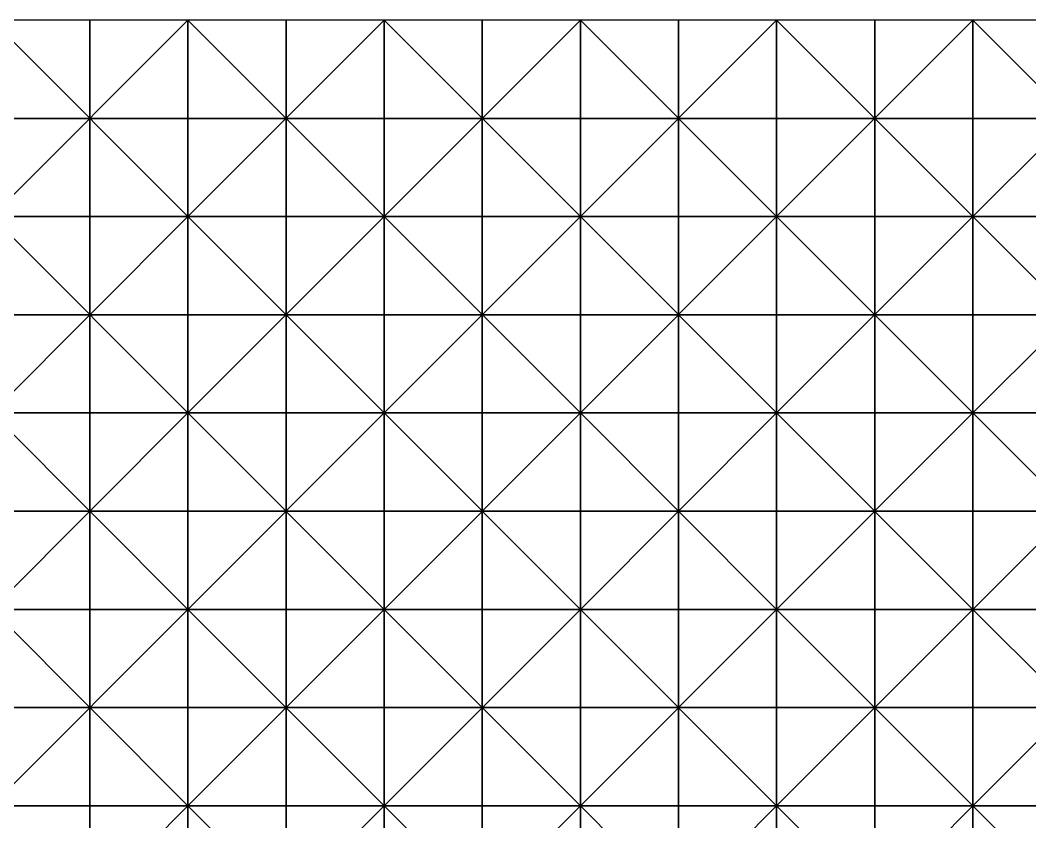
# Model space of a CAD drawing. Header units: millimetres. Extents: x 0 to 945, y 0 to 322.
# Drawn here: x 786 to 837.4, y 280.8 to 321.7 of the extents above; entities that cross this region are included whole.
import ezdxf

# ---------------------------------------------------------------- set-up
doc = ezdxf.new("R2010")
doc.units = ezdxf.units.MM

msp = doc.modelspace()

# ---------------------------------------------------------------- linework, layer by layer
for p, q in [((789.545, 321.656), (784.545, 321.656)), ((784.545, 321.656), (794.545, 311.656)), ((794.545, 321.656), (784.545, 311.656)), ((789.545, 321.656), (784.545, 321.656)), ((784.545, 321.656), (794.545, 311.656)), ((794.545, 321.656), (784.545, 311.656)), ((794.545, 321.656), (789.545, 321.656)), ((789.545, 321.656), (789.545, 316.656)), ((789.545, 316.656), (789.545, 321.656)), ((794.545, 321.656), (789.545, 321.656)), ((789.545, 321.656), (789.545, 316.656)), ((789.545, 316.656), (789.545, 321.656)), ((794.545, 316.656), (794.545, 321.656)), ((794.545, 316.656), (794.545, 321.656)), ((799.545, 321.656), (794.545, 321.656)), ((794.545, 321.656), (794.545, 316.656)), ((794.545, 321.656), (804.545, 311.656)), ((804.545, 321.656), (794.545, 311.656)), ((799.545, 321.656), (794.545, 321.656)), ((794.545, 321.656), (794.545, 316.656)), ((794.545, 321.656), (804.545, 311.656)), ((804.545, 321.656), (794.545, 311.656)), ((804.545, 321.656), (799.545, 321.656)), ((799.545, 321.656), (799.545, 316.656)), ((799.545, 316.656), (799.545, 321.656)), ((804.545, 321.656), (799.545, 321.656)), ((799.545, 321.656), (799.545, 316.656)), ((799.545, 316.656), (799.545, 321.656)), ((804.545, 316.656), (804.545, 321.656)), ((804.545, 316.656), (804.545, 321.656)), ((809.545, 321.656), (804.545, 321.656)), ((804.545, 321.656), (804.545, 316.656)), ((804.545, 321.656), (814.545, 311.656)), ((814.545, 321.656), (804.545, 311.656)), ((809.545, 321.656), (804.545, 321.656)), ((804.545, 321.656), (804.545, 316.656)), ((804.545, 321.656), (814.545, 311.656)), ((814.545, 321.656), (804.545, 311.656)), ((814.545, 321.656), (809.545, 321.656)), ((809.545, 321.656), (809.545, 316.656)), ((809.545, 316.656), (809.545, 321.656)), ((814.545, 321.656), (809.545, 321.656)), ((809.545, 321.656), (809.545, 316.656)), ((809.545, 316.656), (809.545, 321.656)), ((814.545, 316.656), (814.545, 321.656)), ((814.545, 316.656), (814.545, 321.656)), ((819.545, 321.656), (814.545, 321.656)), ((814.545, 321.656), (814.545, 316.656)), ((814.545, 321.656), (824.545, 311.656)), ((824.545, 321.656), (814.545, 311.656)), ((819.545, 321.656), (814.545, 321.656)), ((814.545, 321.656), (814.545, 316.656)), ((814.545, 321.656), (824.545, 311.656)), ((824.545, 321.656), (814.545, 311.656)), ((824.545, 321.656), (819.545, 321.656)), ((819.545, 321.656), (819.545, 316.656)), ((819.545, 316.656), (819.545, 321.656)), ((824.545, 321.656), (819.545, 321.656)), ((819.545, 321.656), (819.545, 316.656)), ((819.545, 316.656), (819.545, 321.656)), ((824.545, 316.656), (824.545, 321.656)), ((824.545, 316.656), (824.545, 321.656)), ((829.545, 321.656), (824.545, 321.656)), ((824.545, 321.656), (824.545, 316.656)), ((824.545, 321.656), (834.545, 311.656)), ((834.545, 321.656), (824.545, 311.656)), ((829.545, 321.656), (824.545, 321.656)), ((824.545, 321.656), (824.545, 316.656)), ((824.545, 321.656), (834.545, 311.656)), ((834.545, 321.656), (824.545, 311.656)), ((834.545, 321.656), (829.545, 321.656)), ((829.545, 321.656), (829.545, 316.656)), ((829.545, 316.656), (829.545, 321.656)), ((834.545, 321.656), (829.545, 321.656)), ((829.545, 321.656), (829.545, 316.656)), ((829.545, 316.656), (829.545, 321.656)), ((834.545, 316.656), (834.545, 321.656)), ((834.545, 316.656), (834.545, 321.656)), ((839.545, 321.656), (834.545, 321.656)), ((834.545, 321.656), (834.545, 316.656)), ((834.545, 321.656), (844.545, 311.656)), ((844.545, 321.656), (834.545, 311.656)), ((839.545, 321.656), (834.545, 321.656)), ((834.545, 321.656), (834.545, 316.656)), ((834.545, 321.656), (844.545, 311.656)), ((844.545, 321.656), (834.545, 311.656)), ((789.545, 316.656), (784.545, 316.656)), ((784.545, 316.656), (789.545, 316.656)), ((789.545, 316.656), (784.545, 316.656)), ((784.545, 316.656), (789.545, 316.656)), ((794.545, 316.656), (789.545, 316.656)), ((789.545, 316.656), (789.545, 311.656)), ((789.545, 316.656), (794.545, 316.656)), ((789.545, 311.656), (789.545, 316.656)), ((794.545, 316.656), (789.545, 316.656)), ((789.545, 316.656), (789.545, 311.656)), ((789.545, 316.656), (794.545, 316.656)), ((789.545, 311.656), (789.545, 316.656)), ((794.545, 311.656), (794.545, 316.656)), ((794.545, 311.656), (794.545, 316.656)), ((799.545, 316.656), (794.545, 316.656)), ((794.545, 316.656), (794.545, 311.656)), ((794.545, 316.656), (799.545, 316.656)), ((799.545, 316.656), (794.545, 316.656)), ((794.545, 316.656), (794.545, 311.656)), ((794.545, 316.656), (799.545, 316.656)), ((804.545, 316.656), (799.545, 316.656)), ((799.545, 316.656), (799.545, 311.656)), ((799.545, 316.656), (804.545, 316.656)), ((799.545, 311.656), (799.545, 316.656)), ((804.545, 316.656), (799.545, 316.656)), ((799.545, 316.656), (799.545, 311.656)), ((799.545, 316.656), (804.545, 316.656)), ((799.545, 311.656), (799.545, 316.656)), ((804.545, 311.656), (804.545, 316.656)), ((804.545, 311.656), (804.545, 316.656)), ((809.545, 316.656), (804.545, 316.656)), ((804.545, 316.656), (804.545, 311.656)), ((804.545, 316.656), (809.545, 316.656)), ((809.545, 316.656), (804.545, 316.656)), ((804.545, 316.656), (804.545, 311.656)), ((804.545, 316.656), (809.545, 316.656)), ((814.545, 316.656), (809.545, 316.656)), ((809.545, 316.656), (809.545, 311.656)), ((809.545, 316.656), (814.545, 316.656)), ((809.545, 311.656), (809.545, 316.656)), ((814.545, 316.656), (809.545, 316.656)), ((809.545, 316.656), (809.545, 311.656)), ((809.545, 316.656), (814.545, 316.656)), ((809.545, 311.656), (809.545, 316.656)), ((814.545, 311.656), (814.545, 316.656)), ((814.545, 311.656), (814.545, 316.656)), ((819.545, 316.656), (814.545, 316.656)), ((814.545, 316.656), (814.545, 311.656)), ((814.545, 316.656), (819.545, 316.656)), ((819.545, 316.656), (814.545, 316.656)), ((814.545, 316.656), (814.545, 311.656)), ((814.545, 316.656), (819.545, 316.656)), ((824.545, 316.656), (819.545, 316.656)), ((819.545, 316.656), (819.545, 311.656)), ((819.545, 316.656), (824.545, 316.656)), ((819.545, 311.656), (819.545, 316.656)), ((824.545, 316.656), (819.545, 316.656)), ((819.545, 316.656), (819.545, 311.656)), ((819.545, 316.656), (824.545, 316.656)), ((819.545, 311.656), (819.545, 316.656)), ((824.545, 311.656), (824.545, 316.656)), ((824.545, 311.656), (824.545, 316.656)), ((829.545, 316.656), (824.545, 316.656)), ((824.545, 316.656), (824.545, 311.656)), ((824.545, 316.656), (829.545, 316.656)), ((829.545, 316.656), (824.545, 316.656)), ((824.545, 316.656), (824.545, 311.656)), ((824.545, 316.656), (829.545, 316.656)), ((834.545, 316.656), (829.545, 316.656)), ((829.545, 316.656), (829.545, 311.656)), ((829.545, 316.656), (834.545, 316.656)), ((829.545, 311.656), (829.545, 316.656)), ((834.545, 316.656), (829.545, 316.656)), ((829.545, 316.656), (829.545, 311.656)), ((829.545, 316.656), (834.545, 316.656)), ((829.545, 311.656), (829.545, 316.656)), ((834.545, 311.656), (834.545, 316.656)), ((834.545, 311.656), (834.545, 316.656)), ((839.545, 316.656), (834.545, 316.656)), ((834.545, 316.656), (834.545, 311.656)), ((834.545, 316.656), (839.545, 316.656)), ((839.545, 316.656), (834.545, 316.656)), ((834.545, 316.656), (834.545, 311.656)), ((834.545, 316.656), (839.545, 316.656)), ((789.545, 311.656), (784.545, 311.656)), ((784.545, 311.656), (794.545, 301.656)), ((794.545, 311.656), (784.545, 301.656)), ((784.545, 311.656), (789.545, 311.656)), ((789.545, 311.656), (784.545, 311.656)), ((784.545, 311.656), (794.545, 301.656)), ((794.545, 311.656), (784.545, 301.656)), ((784.545, 311.656), (789.545, 311.656)), ((794.545, 311.656), (789.545, 311.656)), ((789.545, 311.656), (789.545, 306.656)), ((789.545, 306.656), (789.545, 311.656)), ((789.545, 311.656), (794.545, 311.656)), ((794.545, 311.656), (789.545, 311.656)), ((789.545, 311.656), (789.545, 306.656)), ((789.545, 306.656), (789.545, 311.656)), ((789.545, 311.656), (794.545, 311.656)), ((794.545, 306.656), (794.545, 311.656)), ((794.545, 306.656), (794.545, 311.656)), ((799.545, 311.656), (794.545, 311.656)), ((794.545, 311.656), (794.545, 306.656)), ((794.545, 311.656), (804.545, 301.656)), ((804.545, 311.656), (794.545, 301.656)), ((794.545, 311.656), (799.545, 311.656)), ((799.545, 311.656), (794.545, 311.656)), ((794.545, 311.656), (794.545, 306.656)), ((794.545, 311.656), (804.545, 301.656)), ((804.545, 311.656), (794.545, 301.656)), ((794.545, 311.656), (799.545, 311.656)), ((804.545, 311.656), (799.545, 311.656)), ((799.545, 311.656), (799.545, 306.656)), ((799.545, 306.656), (799.545, 311.656)), ((799.545, 311.656), (804.545, 311.656)), ((804.545, 311.656), (799.545, 311.656)), ((799.545, 311.656), (799.545, 306.656)), ((799.545, 306.656), (799.545, 311.656)), ((799.545, 311.656), (804.545, 311.656)), ((804.545, 306.656), (804.545, 311.656)), ((804.545, 306.656), (804.545, 311.656)), ((809.545, 311.656), (804.545, 311.656)), ((804.545, 311.656), (804.545, 306.656)), ((804.545, 311.656), (814.545, 301.656)), ((814.545, 311.656), (804.545, 301.656)), ((804.545, 311.656), (809.545, 311.656)), ((809.545, 311.656), (804.545, 311.656)), ((804.545, 311.656), (804.545, 306.656)), ((804.545, 311.656), (814.545, 301.656)), ((814.545, 311.656), (804.545, 301.656)), ((804.545, 311.656), (809.545, 311.656)), ((814.545, 311.656), (809.545, 311.656)), ((809.545, 311.656), (809.545, 306.656)), ((809.545, 306.656), (809.545, 311.656)), ((809.545, 311.656), (814.545, 311.656)), ((814.545, 311.656), (809.545, 311.656)), ((809.545, 311.656), (809.545, 306.656)), ((809.545, 306.656), (809.545, 311.656)), ((809.545, 311.656), (814.545, 311.656)), ((814.545, 306.656), (814.545, 311.656)), ((814.545, 306.656), (814.545, 311.656)), ((819.545, 311.656), (814.545, 311.656)), ((814.545, 311.656), (814.545, 306.656)), ((814.545, 311.656), (824.545, 301.656)), ((824.545, 311.656), (814.545, 301.656)), ((814.545, 311.656), (819.545, 311.656)), ((819.545, 311.656), (814.545, 311.656)), ((814.545, 311.656), (814.545, 306.656)), ((814.545, 311.656), (824.545, 301.656)), ((824.545, 311.656), (814.545, 301.656)), ((814.545, 311.656), (819.545, 311.656)), ((824.545, 311.656), (819.545, 311.656)), ((819.545, 311.656), (819.545, 306.656)), ((819.545, 306.656), (819.545, 311.656)), ((819.545, 311.656), (824.545, 311.656)), ((824.545, 311.656), (819.545, 311.656)), ((819.545, 311.656), (819.545, 306.656)), ((819.545, 306.656), (819.545, 311.656)), ((819.545, 311.656), (824.545, 311.656)), ((824.545, 306.656), (824.545, 311.656)), ((824.545, 306.656), (824.545, 311.656)), ((829.545, 311.656), (824.545, 311.656)), ((824.545, 311.656), (824.545, 306.656)), ((824.545, 311.656), (834.545, 301.656)), ((834.545, 311.656), (824.545, 301.656)), ((824.545, 311.656), (829.545, 311.656)), ((829.545, 311.656), (824.545, 311.656)), ((824.545, 311.656), (824.545, 306.656)), ((824.545, 311.656), (834.545, 301.656)), ((834.545, 311.656), (824.545, 301.656)), ((824.545, 311.656), (829.545, 311.656)), ((834.545, 311.656), (829.545, 311.656)), ((829.545, 311.656), (829.545, 306.656)), ((829.545, 306.656), (829.545, 311.656)), ((829.545, 311.656), (834.545, 311.656)), ((834.545, 311.656), (829.545, 311.656)), ((829.545, 311.656), (829.545, 306.656)), ((829.545, 306.656), (829.545, 311.656)), ((829.545, 311.656), (834.545, 311.656)), ((834.545, 306.656), (834.545, 311.656)), ((834.545, 306.656), (834.545, 311.656)), ((839.545, 311.656), (834.545, 311.656)), ((834.545, 311.656), (834.545, 306.656)), ((834.545, 311.656), (844.545, 301.656)), ((844.545, 311.656), (834.545, 301.656)), ((834.545, 311.656), (839.545, 311.656)), ((839.545, 311.656), (834.545, 311.656)), ((834.545, 311.656), (834.545, 306.656)), ((834.545, 311.656), (844.545, 301.656)), ((844.545, 311.656), (834.545, 301.656)), ((834.545, 311.656), (839.545, 311.656)), ((789.545, 306.656), (784.545, 306.656)), ((784.545, 306.656), (789.545, 306.656)), ((789.545, 306.656), (784.545, 306.656)), ((784.545, 306.656), (789.545, 306.656)), ((794.545, 306.656), (789.545, 306.656)), ((789.545, 306.656), (789.545, 301.656)), ((789.545, 306.656), (794.545, 306.656)), ((789.545, 301.656), (789.545, 306.656)), ((794.545, 306.656), (789.545, 306.656)), ((789.545, 306.656), (789.545, 301.656)), ((789.545, 306.656), (794.545, 306.656)), ((789.545, 301.656), (789.545, 306.656)), ((794.545, 301.656), (794.545, 306.656)), ((794.545, 301.656), (794.545, 306.656)), ((799.545, 306.656), (794.545, 306.656)), ((794.545, 306.656), (794.545, 301.656)), ((794.545, 306.656), (799.545, 306.656)), ((799.545, 306.656), (794.545, 306.656)), ((794.545, 306.656), (794.545, 301.656)), ((794.545, 306.656), (799.545, 306.656)), ((804.545, 306.656), (799.545, 306.656)), ((799.545, 306.656), (799.545, 301.656)), ((799.545, 306.656), (804.545, 306.656)), ((799.545, 301.656), (799.545, 306.656)), ((804.545, 306.656), (799.545, 306.656)), ((799.545, 306.656), (799.545, 301.656)), ((799.545, 306.656), (804.545, 306.656)), ((799.545, 301.656), (799.545, 306.656)), ((804.545, 301.656), (804.545, 306.656)), ((804.545, 301.656), (804.545, 306.656)), ((809.545, 306.656), (804.545, 306.656)), ((804.545, 306.656), (804.545, 301.656)), ((804.545, 306.656), (809.545, 306.656)), ((809.545, 306.656), (804.545, 306.656)), ((804.545, 306.656), (804.545, 301.656)), ((804.545, 306.656), (809.545, 306.656)), ((814.545, 306.656), (809.545, 306.656)), ((809.545, 306.656), (809.545, 301.656)), ((809.545, 306.656), (814.545, 306.656)), ((809.545, 301.656), (809.545, 306.656)), ((814.545, 306.656), (809.545, 306.656)), ((809.545, 306.656), (809.545, 301.656)), ((809.545, 306.656), (814.545, 306.656)), ((809.545, 301.656), (809.545, 306.656)), ((814.545, 301.656), (814.545, 306.656)), ((814.545, 301.656), (814.545, 306.656)), ((819.545, 306.656), (814.545, 306.656)), ((814.545, 306.656), (814.545, 301.656)), ((814.545, 306.656), (819.545, 306.656)), ((819.545, 306.656), (814.545, 306.656)), ((814.545, 306.656), (814.545, 301.656)), ((814.545, 306.656), (819.545, 306.656)), ((824.545, 306.656), (819.545, 306.656)), ((819.545, 306.656), (819.545, 301.656)), ((819.545, 306.656), (824.545, 306.656)), ((819.545, 301.656), (819.545, 306.656)), ((824.545, 306.656), (819.545, 306.656)), ((819.545, 306.656), (819.545, 301.656)), ((819.545, 306.656), (824.545, 306.656)), ((819.545, 301.656), (819.545, 306.656)), ((824.545, 301.656), (824.545, 306.656)), ((824.545, 301.656), (824.545, 306.656)), ((829.545, 306.656), (824.545, 306.656)), ((824.545, 306.656), (824.545, 301.656)), ((824.545, 306.656), (829.545, 306.656)), ((829.545, 306.656), (824.545, 306.656)), ((824.545, 306.656), (824.545, 301.656)), ((824.545, 306.656), (829.545, 306.656)), ((834.545, 306.656), (829.545, 306.656)), ((829.545, 306.656), (829.545, 301.656)), ((829.545, 306.656), (834.545, 306.656)), ((829.545, 301.656), (829.545, 306.656)), ((834.545, 306.656), (829.545, 306.656)), ((829.545, 306.656), (829.545, 301.656)), ((829.545, 306.656), (834.545, 306.656)), ((829.545, 301.656), (829.545, 306.656)), ((834.545, 301.656), (834.545, 306.656)), ((834.545, 301.656), (834.545, 306.656)), ((839.545, 306.656), (834.545, 306.656)), ((834.545, 306.656), (834.545, 301.656)), ((834.545, 306.656), (839.545, 306.656)), ((839.545, 306.656), (834.545, 306.656)), ((834.545, 306.656), (834.545, 301.656)), ((834.545, 306.656), (839.545, 306.656)), ((789.545, 301.656), (784.545, 301.656)), ((784.545, 301.656), (794.545, 291.656)), ((794.545, 301.656), (784.545, 291.656)), ((784.545, 301.656), (789.545, 301.656)), ((789.545, 301.656), (784.545, 301.656)), ((784.545, 301.656), (794.545, 291.656)), ((794.545, 301.656), (784.545, 291.656)), ((784.545, 301.656), (789.545, 301.656)), ((794.545, 301.656), (789.545, 301.656)), ((789.545, 301.656), (789.545, 296.656)), ((789.545, 296.656), (789.545, 301.656)), ((789.545, 301.656), (794.545, 301.656)), ((794.545, 301.656), (789.545, 301.656)), ((789.545, 301.656), (789.545, 296.656)), ((789.545, 296.656), (789.545, 301.656)), ((789.545, 301.656), (794.545, 301.656)), ((794.545, 296.656), (794.545, 301.656)), ((794.545, 296.656), (794.545, 301.656)), ((799.545, 301.656), (794.545, 301.656)), ((794.545, 301.656), (794.545, 296.656)), ((794.545, 301.656), (804.545, 291.656)), ((804.545, 301.656), (794.545, 291.656)), ((794.545, 301.656), (799.545, 301.656)), ((799.545, 301.656), (794.545, 301.656)), ((794.545, 301.656), (794.545, 296.656)), ((794.545, 301.656), (804.545, 291.656)), ((804.545, 301.656), (794.545, 291.656)), ((794.545, 301.656), (799.545, 301.656)), ((804.545, 301.656), (799.545, 301.656)), ((799.545, 301.656), (799.545, 296.656)), ((799.545, 296.656), (799.545, 301.656)), ((799.545, 301.656), (804.545, 301.656)), ((804.545, 301.656), (799.545, 301.656)), ((799.545, 301.656), (799.545, 296.656)), ((799.545, 296.656), (799.545, 301.656)), ((799.545, 301.656), (804.545, 301.656)), ((804.545, 296.656), (804.545, 301.656)), ((804.545, 296.656), (804.545, 301.656)), ((809.545, 301.656), (804.545, 301.656)), ((804.545, 301.656), (804.545, 296.656)), ((804.545, 301.656), (814.545, 291.656)), ((814.545, 301.656), (804.545, 291.656)), ((804.545, 301.656), (809.545, 301.656)), ((809.545, 301.656), (804.545, 301.656)), ((804.545, 301.656), (804.545, 296.656)), ((804.545, 301.656), (814.545, 291.656)), ((814.545, 301.656), (804.545, 291.656)), ((804.545, 301.656), (809.545, 301.656)), ((814.545, 301.656), (809.545, 301.656)), ((809.545, 301.656), (809.545, 296.656)), ((809.545, 296.656), (809.545, 301.656)), ((809.545, 301.656), (814.545, 301.656)), ((814.545, 301.656), (809.545, 301.656)), ((809.545, 301.656), (809.545, 296.656)), ((809.545, 296.656), (809.545, 301.656)), ((809.545, 301.656), (814.545, 301.656)), ((814.545, 296.656), (814.545, 301.656)), ((814.545, 296.656), (814.545, 301.656)), ((819.545, 301.656), (814.545, 301.656)), ((814.545, 301.656), (814.545, 296.656)), ((814.545, 301.656), (824.545, 291.656)), ((824.545, 301.656), (814.545, 291.656)), ((814.545, 301.656), (819.545, 301.656)), ((819.545, 301.656), (814.545, 301.656)), ((814.545, 301.656), (814.545, 296.656)), ((814.545, 301.656), (824.545, 291.656)), ((824.545, 301.656), (814.545, 291.656)), ((814.545, 301.656), (819.545, 301.656)), ((824.545, 301.656), (819.545, 301.656)), ((819.545, 301.656), (819.545, 296.656)), ((819.545, 296.656), (819.545, 301.656)), ((819.545, 301.656), (824.545, 301.656)), ((824.545, 301.656), (819.545, 301.656)), ((819.545, 301.656), (819.545, 296.656)), ((819.545, 296.656), (819.545, 301.656)), ((819.545, 301.656), (824.545, 301.656)), ((824.545, 296.656), (824.545, 301.656)), ((824.545, 296.656), (824.545, 301.656)), ((829.545, 301.656), (824.545, 301.656)), ((824.545, 301.656), (824.545, 296.656)), ((824.545, 301.656), (834.545, 291.656)), ((834.545, 301.656), (824.545, 291.656)), ((824.545, 301.656), (829.545, 301.656)), ((829.545, 301.656), (824.545, 301.656)), ((824.545, 301.656), (824.545, 296.656)), ((824.545, 301.656), (834.545, 291.656)), ((834.545, 301.656), (824.545, 291.656)), ((824.545, 301.656), (829.545, 301.656)), ((834.545, 301.656), (829.545, 301.656)), ((829.545, 301.656), (829.545, 296.656)), ((829.545, 296.656), (829.545, 301.656)), ((829.545, 301.656), (834.545, 301.656)), ((834.545, 301.656), (829.545, 301.656)), ((829.545, 301.656), (829.545, 296.656)), ((829.545, 296.656), (829.545, 301.656)), ((829.545, 301.656), (834.545, 301.656)), ((834.545, 296.656), (834.545, 301.656)), ((834.545, 296.656), (834.545, 301.656)), ((839.545, 301.656), (834.545, 301.656)), ((834.545, 301.656), (834.545, 296.656)), ((834.545, 301.656), (844.545, 291.656)), ((844.545, 301.656), (834.545, 291.656)), ((834.545, 301.656), (839.545, 301.656)), ((839.545, 301.656), (834.545, 301.656)), ((834.545, 301.656), (834.545, 296.656)), ((834.545, 301.656), (844.545, 291.656)), ((844.545, 301.656), (834.545, 291.656)), ((834.545, 301.656), (839.545, 301.656)), ((789.545, 296.656), (784.545, 296.656)), ((784.545, 296.656), (789.545, 296.656)), ((789.545, 296.656), (784.545, 296.656)), ((784.545, 296.656), (789.545, 296.656)), ((794.545, 296.656), (789.545, 296.656)), ((789.545, 296.656), (789.545, 291.656)), ((789.545, 296.656), (794.545, 296.656)), ((789.545, 291.656), (789.545, 296.656)), ((794.545, 296.656), (789.545, 296.656)), ((789.545, 296.656), (789.545, 291.656)), ((789.545, 296.656), (794.545, 296.656)), ((789.545, 291.656), (789.545, 296.656)), ((794.545, 291.656), (794.545, 296.656)), ((794.545, 291.656), (794.545, 296.656)), ((799.545, 296.656), (794.545, 296.656)), ((794.545, 296.656), (794.545, 291.656)), ((794.545, 296.656), (799.545, 296.656)), ((799.545, 296.656), (794.545, 296.656)), ((794.545, 296.656), (794.545, 291.656)), ((794.545, 296.656), (799.545, 296.656)), ((804.545, 296.656), (799.545, 296.656)), ((799.545, 296.656), (799.545, 291.656)), ((799.545, 296.656), (804.545, 296.656)), ((799.545, 291.656), (799.545, 296.656)), ((804.545, 296.656), (799.545, 296.656)), ((799.545, 296.656), (799.545, 291.656)), ((799.545, 296.656), (804.545, 296.656)), ((799.545, 291.656), (799.545, 296.656)), ((804.545, 291.656), (804.545, 296.656)), ((804.545, 291.656), (804.545, 296.656)), ((809.545, 296.656), (804.545, 296.656)), ((804.545, 296.656), (804.545, 291.656)), ((804.545, 296.656), (809.545, 296.656)), ((809.545, 296.656), (804.545, 296.656)), ((804.545, 296.656), (804.545, 291.656)), ((804.545, 296.656), (809.545, 296.656)), ((814.545, 296.656), (809.545, 296.656)), ((809.545, 296.656), (809.545, 291.656)), ((809.545, 296.656), (814.545, 296.656)), ((809.545, 291.656), (809.545, 296.656)), ((814.545, 296.656), (809.545, 296.656)), ((809.545, 296.656), (809.545, 291.656)), ((809.545, 296.656), (814.545, 296.656)), ((809.545, 291.656), (809.545, 296.656)), ((814.545, 291.656), (814.545, 296.656)), ((814.545, 291.656), (814.545, 296.656)), ((819.545, 296.656), (814.545, 296.656)), ((814.545, 296.656), (814.545, 291.656)), ((814.545, 296.656), (819.545, 296.656)), ((819.545, 296.656), (814.545, 296.656)), ((814.545, 296.656), (814.545, 291.656)), ((814.545, 296.656), (819.545, 296.656)), ((824.545, 296.656), (819.545, 296.656)), ((819.545, 296.656), (819.545, 291.656)), ((819.545, 296.656), (824.545, 296.656)), ((819.545, 291.656), (819.545, 296.656)), ((824.545, 296.656), (819.545, 296.656)), ((819.545, 296.656), (819.545, 291.656)), ((819.545, 296.656), (824.545, 296.656)), ((819.545, 291.656), (819.545, 296.656)), ((824.545, 291.656), (824.545, 296.656)), ((824.545, 291.656), (824.545, 296.656)), ((829.545, 296.656), (824.545, 296.656)), ((824.545, 296.656), (824.545, 291.656)), ((824.545, 296.656), (829.545, 296.656)), ((829.545, 296.656), (824.545, 296.656)), ((824.545, 296.656), (824.545, 291.656)), ((824.545, 296.656), (829.545, 296.656)), ((834.545, 296.656), (829.545, 296.656)), ((829.545, 296.656), (829.545, 291.656)), ((829.545, 296.656), (834.545, 296.656)), ((829.545, 291.656), (829.545, 296.656)), ((834.545, 296.656), (829.545, 296.656)), ((829.545, 296.656), (829.545, 291.656)), ((829.545, 296.656), (834.545, 296.656)), ((829.545, 291.656), (829.545, 296.656)), ((834.545, 291.656), (834.545, 296.656)), ((834.545, 291.656), (834.545, 296.656)), ((839.545, 296.656), (834.545, 296.656)), ((834.545, 296.656), (834.545, 291.656)), ((834.545, 296.656), (839.545, 296.656)), ((839.545, 296.656), (834.545, 296.656)), ((834.545, 296.656), (834.545, 291.656)), ((834.545, 296.656), (839.545, 296.656)), ((789.545, 291.656), (784.545, 291.656)), ((784.545, 291.656), (794.545, 281.656)), ((794.545, 291.656), (784.545, 281.656)), ((784.545, 291.656), (789.545, 291.656)), ((789.545, 291.656), (784.545, 291.656)), ((784.545, 291.656), (794.545, 281.656)), ((794.545, 291.656), (784.545, 281.656)), ((784.545, 291.656), (789.545, 291.656)), ((794.545, 291.656), (789.545, 291.656)), ((789.545, 291.656), (789.545, 286.656)), ((789.545, 286.656), (789.545, 291.656)), ((789.545, 291.656), (794.545, 291.656)), ((794.545, 291.656), (789.545, 291.656)), ((789.545, 291.656), (789.545, 286.656)), ((789.545, 286.656), (789.545, 291.656)), ((789.545, 291.656), (794.545, 291.656)), ((794.545, 286.656), (794.545, 291.656)), ((794.545, 286.656), (794.545, 291.656)), ((799.545, 291.656), (794.545, 291.656)), ((794.545, 291.656), (794.545, 286.656)), ((794.545, 291.656), (804.545, 281.656)), ((804.545, 291.656), (794.545, 281.656)), ((794.545, 291.656), (799.545, 291.656)), ((799.545, 291.656), (794.545, 291.656)), ((794.545, 291.656), (794.545, 286.656)), ((794.545, 291.656), (804.545, 281.656)), ((804.545, 291.656), (794.545, 281.656)), ((794.545, 291.656), (799.545, 291.656)), ((804.545, 291.656), (799.545, 291.656)), ((799.545, 291.656), (799.545, 286.656)), ((799.545, 286.656), (799.545, 291.656)), ((799.545, 291.656), (804.545, 291.656)), ((804.545, 291.656), (799.545, 291.656)), ((799.545, 291.656), (799.545, 286.656)), ((799.545, 286.656), (799.545, 291.656)), ((799.545, 291.656), (804.545, 291.656)), ((804.545, 286.656), (804.545, 291.656)), ((804.545, 286.656), (804.545, 291.656)), ((809.545, 291.656), (804.545, 291.656)), ((804.545, 291.656), (804.545, 286.656)), ((804.545, 291.656), (814.545, 281.656)), ((814.545, 291.656), (804.545, 281.656)), ((804.545, 291.656), (809.545, 291.656)), ((809.545, 291.656), (804.545, 291.656)), ((804.545, 291.656), (804.545, 286.656)), ((804.545, 291.656), (814.545, 281.656)), ((814.545, 291.656), (804.545, 281.656)), ((804.545, 291.656), (809.545, 291.656)), ((814.545, 291.656), (809.545, 291.656)), ((809.545, 291.656), (809.545, 286.656)), ((809.545, 286.656), (809.545, 291.656)), ((809.545, 291.656), (814.545, 291.656)), ((814.545, 291.656), (809.545, 291.656)), ((809.545, 291.656), (809.545, 286.656)), ((809.545, 286.656), (809.545, 291.656)), ((809.545, 291.656), (814.545, 291.656)), ((814.545, 286.656), (814.545, 291.656)), ((814.545, 286.656), (814.545, 291.656)), ((819.545, 291.656), (814.545, 291.656)), ((814.545, 291.656), (814.545, 286.656)), ((814.545, 291.656), (824.545, 281.656)), ((824.545, 291.656), (814.545, 281.656)), ((814.545, 291.656), (819.545, 291.656)), ((819.545, 291.656), (814.545, 291.656)), ((814.545, 291.656), (814.545, 286.656)), ((814.545, 291.656), (824.545, 281.656)), ((824.545, 291.656), (814.545, 281.656)), ((814.545, 291.656), (819.545, 291.656)), ((824.545, 291.656), (819.545, 291.656)), ((819.545, 291.656), (819.545, 286.656)), ((819.545, 286.656), (819.545, 291.656)), ((819.545, 291.656), (824.545, 291.656)), ((824.545, 291.656), (819.545, 291.656)), ((819.545, 291.656), (819.545, 286.656)), ((819.545, 286.656), (819.545, 291.656)), ((819.545, 291.656), (824.545, 291.656)), ((824.545, 286.656), (824.545, 291.656)), ((824.545, 286.656), (824.545, 291.656)), ((829.545, 291.656), (824.545, 291.656)), ((824.545, 291.656), (824.545, 286.656)), ((824.545, 291.656), (834.545, 281.656)), ((834.545, 291.656), (824.545, 281.656)), ((824.545, 291.656), (829.545, 291.656)), ((829.545, 291.656), (824.545, 291.656)), ((824.545, 291.656), (824.545, 286.656)), ((824.545, 291.656), (834.545, 281.656)), ((834.545, 291.656), (824.545, 281.656)), ((824.545, 291.656), (829.545, 291.656)), ((834.545, 291.656), (829.545, 291.656)), ((829.545, 291.656), (829.545, 286.656)), ((829.545, 286.656), (829.545, 291.656)), ((829.545, 291.656), (834.545, 291.656)), ((834.545, 291.656), (829.545, 291.656)), ((829.545, 291.656), (829.545, 286.656)), ((829.545, 286.656), (829.545, 291.656)), ((829.545, 291.656), (834.545, 291.656)), ((834.545, 286.656), (834.545, 291.656)), ((834.545, 286.656), (834.545, 291.656)), ((839.545, 291.656), (834.545, 291.656)), ((834.545, 291.656), (834.545, 286.656)), ((834.545, 291.656), (844.545, 281.656)), ((844.545, 291.656), (834.545, 281.656)), ((834.545, 291.656), (839.545, 291.656)), ((839.545, 291.656), (834.545, 291.656)), ((834.545, 291.656), (834.545, 286.656)), ((834.545, 291.656), (844.545, 281.656)), ((844.545, 291.656), (834.545, 281.656)), ((834.545, 291.656), (839.545, 291.656)), ((789.545, 286.656), (784.545, 286.656)), ((784.545, 286.656), (789.545, 286.656)), ((789.545, 286.656), (784.545, 286.656)), ((784.545, 286.656), (789.545, 286.656)), ((794.545, 286.656), (789.545, 286.656)), ((789.545, 286.656), (789.545, 281.656)), ((789.545, 286.656), (794.545, 286.656)), ((789.545, 281.656), (789.545, 286.656)), ((794.545, 286.656), (789.545, 286.656)), ((789.545, 286.656), (789.545, 281.656)), ((789.545, 286.656), (794.545, 286.656)), ((789.545, 281.656), (789.545, 286.656)), ((794.545, 281.656), (794.545, 286.656)), ((794.545, 281.656), (794.545, 286.656)), ((799.545, 286.656), (794.545, 286.656)), ((794.545, 286.656), (794.545, 281.656)), ((794.545, 286.656), (799.545, 286.656)), ((799.545, 286.656), (794.545, 286.656)), ((794.545, 286.656), (794.545, 281.656)), ((794.545, 286.656), (799.545, 286.656)), ((804.545, 286.656), (799.545, 286.656)), ((799.545, 286.656), (799.545, 281.656)), ((799.545, 286.656), (804.545, 286.656)), ((799.545, 281.656), (799.545, 286.656)), ((804.545, 286.656), (799.545, 286.656)), ((799.545, 286.656), (799.545, 281.656)), ((799.545, 286.656), (804.545, 286.656)), ((799.545, 281.656), (799.545, 286.656)), ((804.545, 281.656), (804.545, 286.656)), ((804.545, 281.656), (804.545, 286.656)), ((809.545, 286.656), (804.545, 286.656)), ((804.545, 286.656), (804.545, 281.656)), ((804.545, 286.656), (809.545, 286.656)), ((809.545, 286.656), (804.545, 286.656)), ((804.545, 286.656), (804.545, 281.656)), ((804.545, 286.656), (809.545, 286.656)), ((814.545, 286.656), (809.545, 286.656)), ((809.545, 286.656), (809.545, 281.656)), ((809.545, 286.656), (814.545, 286.656)), ((809.545, 281.656), (809.545, 286.656)), ((814.545, 286.656), (809.545, 286.656)), ((809.545, 286.656), (809.545, 281.656)), ((809.545, 286.656), (814.545, 286.656)), ((809.545, 281.656), (809.545, 286.656)), ((814.545, 281.656), (814.545, 286.656)), ((814.545, 281.656), (814.545, 286.656)), ((819.545, 286.656), (814.545, 286.656)), ((814.545, 286.656), (814.545, 281.656)), ((814.545, 286.656), (819.545, 286.656)), ((819.545, 286.656), (814.545, 286.656)), ((814.545, 286.656), (814.545, 281.656)), ((814.545, 286.656), (819.545, 286.656)), ((824.545, 286.656), (819.545, 286.656)), ((819.545, 286.656), (819.545, 281.656)), ((819.545, 286.656), (824.545, 286.656)), ((819.545, 281.656), (819.545, 286.656)), ((824.545, 286.656), (819.545, 286.656)), ((819.545, 286.656), (819.545, 281.656)), ((819.545, 286.656), (824.545, 286.656)), ((819.545, 281.656), (819.545, 286.656)), ((824.545, 281.656), (824.545, 286.656)), ((824.545, 281.656), (824.545, 286.656)), ((829.545, 286.656), (824.545, 286.656)), ((824.545, 286.656), (824.545, 281.656)), ((824.545, 286.656), (829.545, 286.656)), ((829.545, 286.656), (824.545, 286.656)), ((824.545, 286.656), (824.545, 281.656)), ((824.545, 286.656), (829.545, 286.656)), ((834.545, 286.656), (829.545, 286.656)), ((829.545, 286.656), (829.545, 281.656)), ((829.545, 286.656), (834.545, 286.656)), ((829.545, 281.656), (829.545, 286.656)), ((834.545, 286.656), (829.545, 286.656)), ((829.545, 286.656), (829.545, 281.656)), ((829.545, 286.656), (834.545, 286.656)), ((829.545, 281.656), (829.545, 286.656)), ((834.545, 281.656), (834.545, 286.656)), ((834.545, 281.656), (834.545, 286.656)), ((839.545, 286.656), (834.545, 286.656)), ((834.545, 286.656), (834.545, 281.656)), ((834.545, 286.656), (839.545, 286.656)), ((839.545, 286.656), (834.545, 286.656)), ((834.545, 286.656), (834.545, 281.656)), ((834.545, 286.656), (839.545, 286.656)), ((789.545, 281.656), (784.545, 281.656)), ((794.545, 281.656), (784.545, 271.656)), ((789.545, 281.656), (784.545, 281.656)), ((794.545, 281.656), (784.545, 271.656)), ((784.545, 281.656), (789.545, 281.656)), ((784.545, 281.656), (789.545, 281.656)), ((794.545, 281.656), (789.545, 281.656)), ((789.545, 281.656), (789.545, 276.656)), ((789.545, 276.656), (789.545, 281.656)), ((794.545, 281.656), (789.545, 281.656)), ((789.545, 281.656), (789.545, 276.656)), ((789.545, 276.656), (789.545, 281.656)), ((789.545, 281.656), (794.545, 281.656)), ((789.545, 281.656), (794.545, 281.656)), ((799.545, 281.656), (794.545, 281.656)), ((794.545, 281.656), (794.545, 276.656)), ((794.545, 281.656), (804.545, 271.656)), ((804.545, 281.656), (794.545, 271.656)), ((799.545, 281.656), (794.545, 281.656)), ((794.545, 281.656), (794.545, 276.656)), ((794.545, 281.656), (804.545, 271.656)), ((804.545, 281.656), (794.545, 271.656)), ((794.545, 276.656), (794.545, 281.656)), ((794.545, 276.656), (794.545, 281.656)), ((794.545, 281.656), (799.545, 281.656)), ((794.545, 281.656), (799.545, 281.656)), ((804.545, 281.656), (799.545, 281.656)), ((799.545, 281.656), (799.545, 276.656)), ((799.545, 276.656), (799.545, 281.656)), ((804.545, 281.656), (799.545, 281.656)), ((799.545, 281.656), (799.545, 276.656)), ((799.545, 276.656), (799.545, 281.656)), ((799.545, 281.656), (804.545, 281.656)), ((799.545, 281.656), (804.545, 281.656)), ((804.545, 276.656), (804.545, 281.656)), ((804.545, 276.656), (804.545, 281.656)), ((809.545, 281.656), (804.545, 281.656)), ((804.545, 281.656), (804.545, 276.656)), ((804.545, 281.656), (814.545, 271.656)), ((814.545, 281.656), (804.545, 271.656)), ((809.545, 281.656), (804.545, 281.656)), ((804.545, 281.656), (804.545, 276.656)), ((804.545, 281.656), (814.545, 271.656)), ((814.545, 281.656), (804.545, 271.656)), ((804.545, 281.656), (809.545, 281.656)), ((804.545, 281.656), (809.545, 281.656)), ((814.545, 281.656), (809.545, 281.656)), ((809.545, 281.656), (809.545, 276.656)), ((809.545, 276.656), (809.545, 281.656)), ((814.545, 281.656), (809.545, 281.656)), ((809.545, 281.656), (809.545, 276.656)), ((809.545, 276.656), (809.545, 281.656)), ((809.545, 281.656), (814.545, 281.656)), ((809.545, 281.656), (814.545, 281.656)), ((819.545, 281.656), (814.545, 281.656)), ((814.545, 281.656), (814.545, 276.656)), ((814.545, 281.656), (824.545, 271.656)), ((824.545, 281.656), (814.545, 271.656)), ((819.545, 281.656), (814.545, 281.656)), ((814.545, 281.656), (814.545, 276.656)), ((814.545, 281.656), (824.545, 271.656)), ((824.545, 281.656), (814.545, 271.656)), ((814.545, 276.656), (814.545, 281.656)), ((814.545, 276.656), (814.545, 281.656)), ((814.545, 281.656), (819.545, 281.656)), ((814.545, 281.656), (819.545, 281.656)), ((824.545, 281.656), (819.545, 281.656)), ((819.545, 281.656), (819.545, 276.656)), ((819.545, 276.656), (819.545, 281.656)), ((824.545, 281.656), (819.545, 281.656)), ((819.545, 281.656), (819.545, 276.656)), ((819.545, 276.656), (819.545, 281.656)), ((819.545, 281.656), (824.545, 281.656)), ((819.545, 281.656), (824.545, 281.656)), ((829.545, 281.656), (824.545, 281.656)), ((824.545, 281.656), (824.545, 276.656)), ((824.545, 281.656), (834.545, 271.656)), ((834.545, 281.656), (824.545, 271.656)), ((829.545, 281.656), (824.545, 281.656)), ((824.545, 281.656), (824.545, 276.656)), ((824.545, 281.656), (834.545, 271.656)), ((834.545, 281.656), (824.545, 271.656)), ((824.545, 276.656), (824.545, 281.656)), ((824.545, 276.656), (824.545, 281.656)), ((824.545, 281.656), (829.545, 281.656)), ((824.545, 281.656), (829.545, 281.656)), ((834.545, 281.656), (829.545, 281.656)), ((829.545, 281.656), (829.545, 276.656)), ((829.545, 276.656), (829.545, 281.656)), ((834.545, 281.656), (829.545, 281.656)), ((829.545, 281.656), (829.545, 276.656)), ((829.545, 276.656), (829.545, 281.656)), ((829.545, 281.656), (834.545, 281.656)), ((829.545, 281.656), (834.545, 281.656)), ((839.545, 281.656), (834.545, 281.656)), ((834.545, 281.656), (834.545, 276.656)), ((834.545, 281.656), (844.545, 271.656)), ((839.545, 281.656), (834.545, 281.656)), ((834.545, 281.656), (834.545, 276.656)), ((834.545, 281.656), (844.545, 271.656)), ((834.545, 276.656), (834.545, 281.656)), ((834.545, 276.656), (834.545, 281.656)), ((834.545, 281.656), (839.545, 281.656)), ((834.545, 281.656), (839.545, 281.656))]:
    msp.add_line(p, q)

doc.saveas('drawing.dxf')
